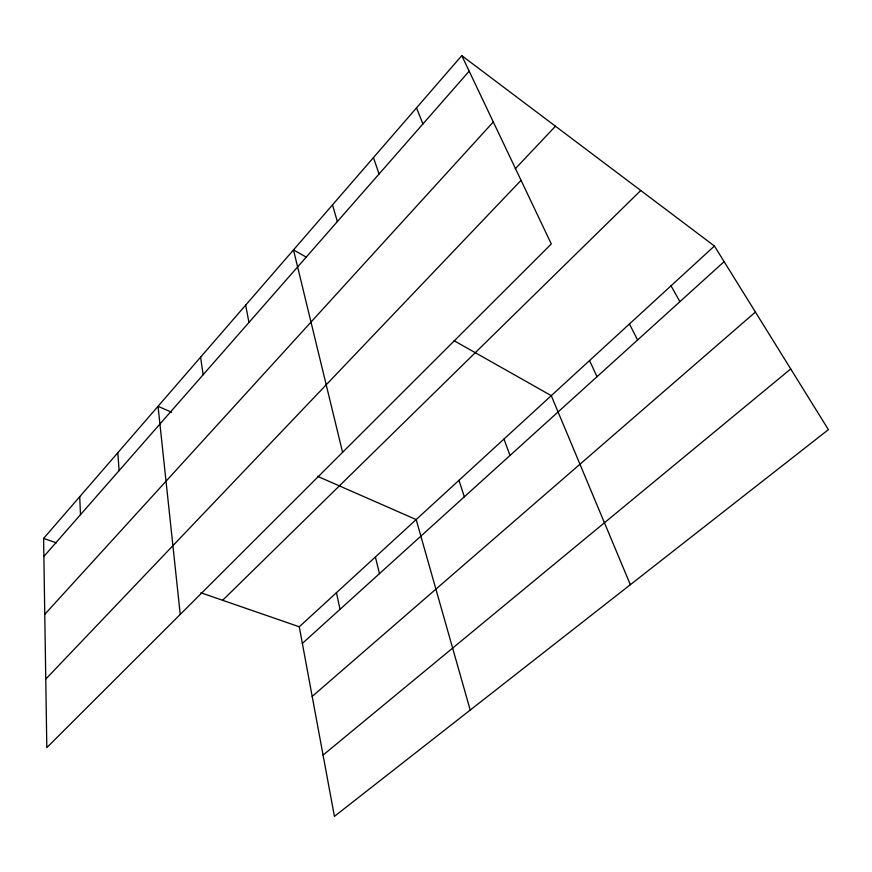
<?xml version="1.0" encoding="UTF-8"?>
<svg xmlns="http://www.w3.org/2000/svg" width="872" height="872" viewBox="0 0 872 872"><rect width="100%" height="100%" fill="white"/><g stroke="black" fill="none" stroke-linecap="round" stroke-linejoin="round"><path stroke-width="1.31" d="M461.779 55.623L551.3 243.953L46.816 747.631L43.6 538.416L461.779 55.623L714.43 246.013L828.4 429.645L334.423 816.377L299.281 626.783L714.43 246.013M43.873 556.456L469.18 71.177M44.766 614.346L493.312 121.949M515.298 168.754L555.464 126.222M45.769 679.114L521.053 180.33M222.633 600.296L640.757 190.488M302.366 643.427L724.131 261.644M312.187 696.434L755.424 312.067M323.065 755.098L790.73 368.954M43.6 538.416L56.397 542.831M200.865 592.764L299.281 626.783M171.642 412.26L158.039 406.298L180.232 614.422M317.495 476.276L416.162 519.581L470.215 710.07M306.236 257.12L293.493 249.915L342.587 452.339M454.094 340.712L551.268 395.659L630.347 584.698M671.026 285.82L679.92 301.658M629.431 323.959L637.585 339.982M589.559 360.539L597.015 376.715M416.5 107.899L422.953 123.922M503.962 439.052L510 455.467M373.456 157.592L379.069 173.997M458.977 480.309L464.318 496.822M332.505 204.865L337.344 221.608M375.374 556.99L379.483 573.613M336.45 592.688L340.026 609.332M245.653 305.135L248.956 322.455M200.582 357.171L203.143 374.731M117.807 452.732L119.104 470.618M79.723 496.713L80.486 514.687"/></g></svg>
